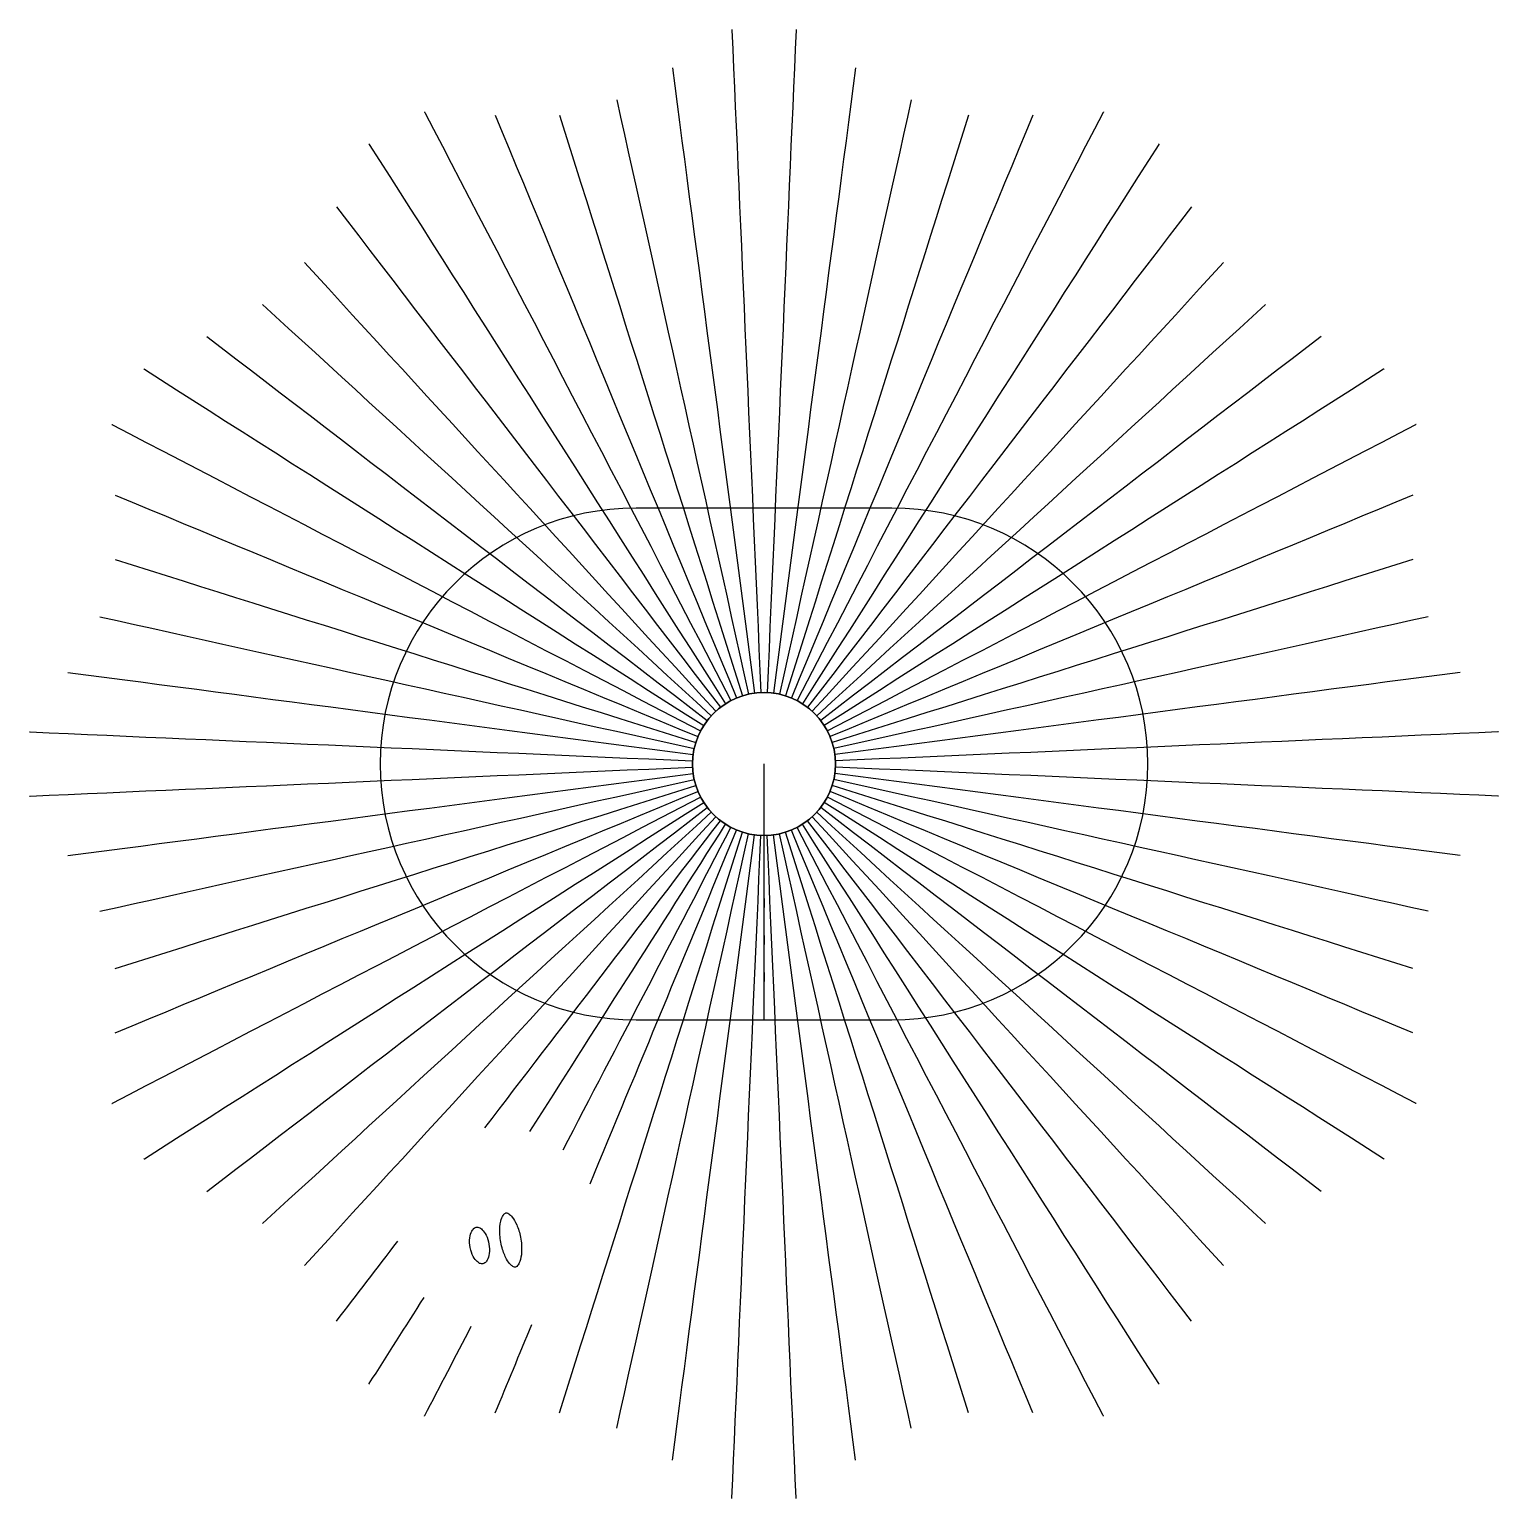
# Model space of a CAD drawing. Header units: metres. Extents: x -172 to 172, y -172 to 172.
import ezdxf

# ---------------------------------------------------------------- set-up
doc = ezdxf.new("R2010")
doc.units = ezdxf.units.M
for name, color, linetype in [('Arena', 3, 'Continuous'), ('Arena Roof', 190, 'Continuous'), ('Cables', 1, 'Continuous'), ('Dome Membrane', 5, 'Continuous'), ('Ventilation Towers', 150, 'Continuous')]:
    doc.layers.add(name, color=color, linetype=linetype)

msp = doc.modelspace()

# ---------------------------------------------------------------- linework, layer by layer
at = {"layer": 'Arena'}
msp.add_lwpolyline([(30, -60, 1), (30, 60), (-30, 60, 1), (-30, -60)], format="xyb", close=True, dxfattribs=at)
at = {"layer": 'Arena', "extrusion": (-1, 0, 0)}
msp.add_lwpolyline([(60, 0), (60, 26.56), (59.55, 26.56), (59.55, 19.89), (49.75, 17.64), (48.9, 17.64), (48.9, 18.28), (48.85, 18.28), (48.85, 17.64), (48.85, 17.22), (50.96, 17.22), (50.96, 14.45), (41.09, 12.18), (40.23, 12.18), (40.23, 12.81), (40.19, 12.81), (40.19, 12.18), (40.19, 11.76), (42.3, 11.76), (42.3, 8.98), (32.43, 6.72), (31.57, 6.72), (31.57, 7.35), (31.53, 7.35), (31.53, 6.72), (31.53, 6.3), (33.64, 6.3), (33.64, 3.52), (18.81, 0.12), (17.91, 0.12), (17.91, 0.76), (17.87, 0.76), (17.87, 0.12), (17.87, 0)], dxfattribs=at)
at = {"layer": 'Arena Roof', "elevation": 26.56}
msp.add_lwpolyline([(30, -60, 1), (30, 60), (-30, 60, 1), (-30, -60)], format="xyb", close=True, dxfattribs=at)
at = {"layer": 'Arena Roof', "extrusion": (-1, -2.22045e-16, 2.22045e-16)}
msp.add_arc((0, -168.94), 204.5, 72.9385, 90, dxfattribs=at)
at = {"layer": 'Cables', "extrusion": (2.32683e-16, 0, -1)}
msp.add_circle((0, 0, -52), 16.76, dxfattribs=at)
at = {"layer": 'Cables', "extrusion": (0.999048, 0.043619, 2.1309e-16)}
for start, end in [(59.3702, 59.4033), (59.4033, 87.8574)]:
    msp.add_arc((4.44, -277.4), 329.63, start, end, dxfattribs=at)
at = {"layer": 'Cables', "extrusion": (0.999048, -0.043619, 2.1309e-16)}
for start, end in [(59.4033, 87.8574), (59.3702, 59.4033)]:
    msp.add_arc((4.44, -277.4), 329.63, start, end, dxfattribs=at)
at = {"layer": 'Cables', "extrusion": (0.991445, 0.130526, 2.30693e-16)}
msp.add_arc((4.44, -277.4), 329.63, 60.9252, 87.8574, dxfattribs=at)
at = {"layer": 'Cables', "extrusion": (0.991445, -0.130526, 2.30693e-16)}
msp.add_arc((4.44, -277.4), 329.63, 60.9252, 87.8574, dxfattribs=at)
at = {"layer": 'Cables', "extrusion": (0.976296, 0.21644, 1.51445e-16)}
msp.add_arc((4.44, -277.4), 329.63, 61.9439, 87.8574, dxfattribs=at)
at = {"layer": 'Cables', "extrusion": (0.976296, -0.21644, 1.51445e-16)}
msp.add_arc((4.44, -277.4), 329.63, 61.9439, 87.8574, dxfattribs=at)
at = {"layer": 'Cables', "extrusion": (0.887011, 0.461749, 2.7519e-16)}
for start, end in [(59.3702, 59.4033), (59.4033, 87.8574)]:
    msp.add_arc((4.44, -277.4), 329.63, start, end, dxfattribs=at)
at = {"layer": 'Cables', "extrusion": (0.92388, 0.382683, 2.86629e-16)}
msp.add_arc((4.44, -277.4), 329.63, 60.9252, 87.8574, dxfattribs=at)
at = {"layer": 'Cables', "extrusion": (0.953717, 0.300706, 1.47943e-16)}
msp.add_arc((4.44, -277.4), 329.63, 61.9439, 87.8574, dxfattribs=at)
at = {"layer": 'Cables', "extrusion": (0.953717, -0.300706, 1.47943e-16)}
msp.add_arc((4.44, -277.4), 329.63, 61.9439, 87.8574, dxfattribs=at)
at = {"layer": 'Cables', "extrusion": (0.92388, -0.382683, 2.86629e-16)}
msp.add_arc((4.44, -277.4), 329.63, 60.9252, 87.8574, dxfattribs=at)
at = {"layer": 'Cables', "extrusion": (0.887011, -0.461749, 2.7519e-16)}
for start, end in [(59.4033, 87.8574), (59.3702, 59.4033)]:
    msp.add_arc((4.44, -277.4), 329.63, start, end, dxfattribs=at)
at = {"layer": 'Cables', "extrusion": (0.843391, 0.5373, 2.61658e-16)}
for start, end in [(59.3702, 59.4033), (59.4033, 87.8574)]:
    msp.add_arc((4.44, -277.4), 329.63, start, end, dxfattribs=at)
at = {"layer": 'Cables', "extrusion": (0.843391, -0.5373, 2.61658e-16)}
for start, end in [(59.4033, 87.8574), (59.3702, 59.4033)]:
    msp.add_arc((4.44, -277.4), 329.63, start, end, dxfattribs=at)
at = {"layer": 'Cables', "extrusion": (0.793353, 0.608761, 2.46134e-16)}
msp.add_arc((4.44, -277.4), 329.63, 60.9252, 87.8574, dxfattribs=at)
at = {"layer": 'Cables', "extrusion": (0.793353, -0.608761, 2.46134e-16)}
msp.add_arc((4.44, -277.4), 329.63, 60.9252, 87.8574, dxfattribs=at)
at = {"layer": 'Cables', "extrusion": (0.737277, 0.67559, 2.28736e-16)}
msp.add_arc((4.44, -277.4), 329.63, 61.9439, 87.8574, dxfattribs=at)
at = {"layer": 'Cables', "extrusion": (0.737277, -0.67559, 2.28736e-16)}
msp.add_arc((4.44, -277.4), 329.63, 61.9439, 87.8574, dxfattribs=at)
at = {"layer": 'Cables', "extrusion": (0.67559, 0.737277, 0)}
msp.add_arc((4.44, -277.4), 329.63, 61.9439, 87.8574, dxfattribs=at)
at = {"layer": 'Cables', "extrusion": (0.67559, -0.737277, 0)}
msp.add_arc((4.44, -277.4), 329.63, 61.9439, 87.8574, dxfattribs=at)
at = {"layer": 'Cables', "extrusion": (0.608761, 0.793353, 0)}
msp.add_arc((4.44, -277.4), 329.63, 60.9252, 87.8574, dxfattribs=at)
at = {"layer": 'Cables', "extrusion": (0.608761, -0.793353, 0)}
msp.add_arc((4.44, -277.4), 329.63, 60.9252, 87.8574, dxfattribs=at)
at = {"layer": 'Cables', "extrusion": (0.5373, 0.843391, 0)}
for start, end in [(59.3702, 59.4033), (59.4033, 87.8574)]:
    msp.add_arc((4.44, -277.4), 329.63, start, end, dxfattribs=at)
at = {"layer": 'Cables', "extrusion": (0.5373, -0.843391, 0)}
for start, end in [(59.4033, 87.8574), (59.3702, 59.4033)]:
    msp.add_arc((4.44, -277.4), 329.63, start, end, dxfattribs=at)
at = {"layer": 'Cables', "extrusion": (0.461749, 0.887011, 0)}
for start, end in [(59.3702, 59.4033), (59.4033, 87.8574)]:
    msp.add_arc((4.44, -277.4), 329.63, start, end, dxfattribs=at)
at = {"layer": 'Cables', "extrusion": (0.461749, -0.887011, 0)}
for start, end in [(59.4033, 87.8574), (59.3702, 59.4033)]:
    msp.add_arc((4.44, -277.4), 329.63, start, end, dxfattribs=at)
at = {"layer": 'Cables', "extrusion": (0.382683, 0.92388, 0)}
msp.add_arc((4.44, -277.4), 329.63, 60.9252, 87.8574, dxfattribs=at)
at = {"layer": 'Cables', "extrusion": (0.382683, -0.92388, 0)}
msp.add_arc((4.44, -277.4), 329.63, 60.9252, 87.8574, dxfattribs=at)
at = {"layer": 'Cables', "extrusion": (0.300706, 0.953717, 0)}
msp.add_arc((4.44, -277.4), 329.63, 61.9439, 87.8574, dxfattribs=at)
at = {"layer": 'Cables', "extrusion": (0.300706, -0.953717, 0)}
msp.add_arc((4.44, -277.4), 329.63, 61.9439, 87.8574, dxfattribs=at)
at = {"layer": 'Cables', "extrusion": (0.21644, 0.976296, 0)}
msp.add_arc((4.44, -277.4), 329.63, 61.9439, 87.8574, dxfattribs=at)
at = {"layer": 'Cables', "extrusion": (0.21644, -0.976296, 0)}
msp.add_arc((4.44, -277.4), 329.63, 61.9439, 87.8574, dxfattribs=at)
at = {"layer": 'Cables', "extrusion": (0.130526, 0.991445, 0)}
msp.add_arc((4.44, -277.4), 329.63, 60.9252, 87.8574, dxfattribs=at)
at = {"layer": 'Cables', "extrusion": (0.130526, -0.991445, 0)}
msp.add_arc((4.44, -277.4), 329.63, 60.9252, 87.8574, dxfattribs=at)
at = {"layer": 'Cables', "extrusion": (0.043619, 0.999048, 0)}
for start, end in [(59.3702, 59.4033), (59.4033, 87.8574)]:
    msp.add_arc((4.44, -277.4), 329.63, start, end, dxfattribs=at)
at = {"layer": 'Cables', "extrusion": (0.043619, -0.999048, 0)}
for start, end in [(59.4033, 87.8574), (59.3702, 59.4033)]:
    msp.add_arc((4.44, -277.4), 329.63, start, end, dxfattribs=at)
at = {"layer": 'Cables', "extrusion": (-0.043619, 0.999048, 0)}
for start, end in [(59.4033, 87.8574), (59.3702, 59.4033)]:
    msp.add_arc((4.44, -277.4), 329.63, start, end, dxfattribs=at)
at = {"layer": 'Cables', "extrusion": (-0.130526, 0.991445, 0)}
msp.add_arc((4.44, -277.4), 329.63, 60.9252, 87.8574, dxfattribs=at)
at = {"layer": 'Cables', "extrusion": (-0.130526, -0.991445, 0)}
msp.add_arc((4.44, -277.4), 329.63, 60.9252, 87.8574, dxfattribs=at)
at = {"layer": 'Cables', "extrusion": (-0.043619, -0.999048, 0)}
for start, end in [(59.4033, 87.8574), (59.3702, 59.4033)]:
    msp.add_arc((4.44, -277.4), 329.63, start, end, dxfattribs=at)
at = {"layer": 'Cables', "extrusion": (-0.21644, 0.976296, 0)}
msp.add_arc((4.44, -277.4), 329.63, 61.9439, 87.8574, dxfattribs=at)
at = {"layer": 'Cables', "extrusion": (-0.300706, 0.953717, 0)}
msp.add_arc((4.44, -277.4), 329.63, 61.9439, 87.8574, dxfattribs=at)
at = {"layer": 'Cables', "extrusion": (-0.382683, 0.92388, 0)}
msp.add_arc((4.44, -277.4), 329.63, 60.9252, 87.8574, dxfattribs=at)
at = {"layer": 'Cables', "extrusion": (-0.382683, -0.92388, 0)}
msp.add_arc((4.44, -277.4), 329.63, 60.9252, 87.8574, dxfattribs=at)
at = {"layer": 'Cables', "extrusion": (-0.300706, -0.953717, 0)}
msp.add_arc((4.44, -277.4), 329.63, 61.9439, 87.8574, dxfattribs=at)
at = {"layer": 'Cables', "extrusion": (-0.21644, -0.976296, 0)}
msp.add_arc((4.44, -277.4), 329.63, 61.9439, 87.8574, dxfattribs=at)
at = {"layer": 'Cables', "extrusion": (-0.461749, 0.887011, 0)}
for start, end in [(59.4033, 87.8574), (59.3702, 59.4033)]:
    msp.add_arc((4.44, -277.4), 329.63, start, end, dxfattribs=at)
at = {"layer": 'Cables', "extrusion": (-0.5373, 0.843391, 0)}
for start, end in [(59.4033, 87.8574), (59.3702, 59.4033)]:
    msp.add_arc((4.44, -277.4), 329.63, start, end, dxfattribs=at)
at = {"layer": 'Cables', "extrusion": (-0.608761, 0.793353, 0)}
msp.add_arc((4.44, -277.4), 329.63, 60.9252, 87.8574, dxfattribs=at)
at = {"layer": 'Cables', "extrusion": (-0.608761, -0.793353, 0)}
msp.add_arc((4.44, -277.4), 329.63, 60.9252, 87.8574, dxfattribs=at)
at = {"layer": 'Cables', "extrusion": (-0.5373, -0.843391, 0)}
for start, end in [(59.4033, 87.8574), (59.3702, 59.4033)]:
    msp.add_arc((4.44, -277.4), 329.63, start, end, dxfattribs=at)
at = {"layer": 'Cables', "extrusion": (-0.461749, -0.887011, 0)}
for start, end in [(59.4033, 87.8574), (59.3702, 59.4033)]:
    msp.add_arc((4.44, -277.4), 329.63, start, end, dxfattribs=at)
at = {"layer": 'Cables', "extrusion": (-0.67559, 0.737277, 0)}
msp.add_arc((4.44, -277.4), 329.63, 61.9439, 87.8574, dxfattribs=at)
at = {"layer": 'Cables', "extrusion": (-0.737277, 0.67559, -2.28736e-16)}
msp.add_arc((4.44, -277.4), 329.63, 61.9439, 87.8574, dxfattribs=at)
at = {"layer": 'Cables', "extrusion": (-0.793353, 0.608761, -2.46134e-16)}
for start, end in [(71.785, 87.8574), (60.9252, 65.5264)]:
    msp.add_arc((4.44, -277.4), 329.63, start, end, dxfattribs=at)
at = {"layer": 'Cables', "extrusion": (-0.793353, -0.608761, -2.46134e-16)}
msp.add_arc((4.44, -277.4), 329.63, 60.9252, 87.8574, dxfattribs=at)
at = {"layer": 'Cables', "extrusion": (-0.737277, -0.67559, -2.28736e-16)}
msp.add_arc((4.44, -277.4), 329.63, 61.9439, 87.8574, dxfattribs=at)
at = {"layer": 'Cables', "extrusion": (-0.67559, -0.737277, 0)}
msp.add_arc((4.44, -277.4), 329.63, 61.9439, 87.8574, dxfattribs=at)
at = {"layer": 'Cables', "extrusion": (-0.843391, 0.5373, -2.61658e-16)}
for start, end in [(72.749, 87.8574), (59.4033, 64.1266), (59.3702, 59.4033)]:
    msp.add_arc((4.44, -277.4), 329.63, start, end, dxfattribs=at)
at = {"layer": 'Cables', "extrusion": (-0.953717, 0.300706, -1.47943e-16)}
msp.add_arc((4.44, -277.4), 329.63, 61.9439, 87.8574, dxfattribs=at)
at = {"layer": 'Cables', "extrusion": (-0.887011, 0.461749, -2.7519e-16)}
for start, end in [(72.7889, 87.8574), (59.4033, 64.065), (59.3702, 59.4033)]:
    msp.add_arc((4.44, -277.4), 329.63, start, end, dxfattribs=at)
at = {"layer": 'Cables', "extrusion": (-0.92388, 0.382683, -2.86629e-16)}
for start, end in [(71.9534, 87.8574), (60.9252, 65.2935)]:
    msp.add_arc((4.44, -277.4), 329.63, start, end, dxfattribs=at)
at = {"layer": 'Cables', "extrusion": (-0.976296, 0.21644, -1.51445e-16)}
msp.add_arc((4.44, -277.4), 329.63, 61.9439, 87.8574, dxfattribs=at)
at = {"layer": 'Cables', "extrusion": (-0.991445, 0.130526, -2.30693e-16)}
msp.add_arc((4.44, -277.4), 329.63, 60.9252, 87.8574, dxfattribs=at)
at = {"layer": 'Cables', "extrusion": (-0.999048, 0.043619, -2.1309e-16)}
for start, end in [(59.4033, 87.8574), (59.3702, 59.4033)]:
    msp.add_arc((4.44, -277.4), 329.63, start, end, dxfattribs=at)
at = {"layer": 'Cables', "extrusion": (-0.999048, -0.043619, -2.1309e-16)}
for start, end in [(59.4033, 87.8574), (59.3702, 59.4033)]:
    msp.add_arc((4.44, -277.4), 329.63, start, end, dxfattribs=at)
at = {"layer": 'Cables', "extrusion": (-0.991445, -0.130526, -2.30693e-16)}
msp.add_arc((4.44, -277.4), 329.63, 60.9252, 87.8574, dxfattribs=at)
at = {"layer": 'Cables', "extrusion": (-0.976296, -0.21644, -1.51445e-16)}
msp.add_arc((4.44, -277.4), 329.63, 61.9439, 87.8574, dxfattribs=at)
at = {"layer": 'Cables', "extrusion": (-0.953717, -0.300706, -1.47943e-16)}
msp.add_arc((4.44, -277.4), 329.63, 61.9439, 87.8574, dxfattribs=at)
at = {"layer": 'Cables', "extrusion": (-0.92388, -0.382683, -2.86629e-16)}
msp.add_arc((4.44, -277.4), 329.63, 60.9252, 87.8574, dxfattribs=at)
at = {"layer": 'Cables', "extrusion": (-0.887011, -0.461749, -2.7519e-16)}
for start, end in [(59.4033, 87.8574), (59.3702, 59.4033)]:
    msp.add_arc((4.44, -277.4), 329.63, start, end, dxfattribs=at)
at = {"layer": 'Cables', "extrusion": (-0.843391, -0.5373, -2.61658e-16)}
for start, end in [(59.4033, 87.8574), (59.3702, 59.4033)]:
    msp.add_arc((4.44, -277.4), 329.63, start, end, dxfattribs=at)
at = {"layer": 'Dome Membrane'}
msp.add_circle((0, 0, 52), 16.76, dxfattribs=at)
at = {"layer": 'Ventilation Towers'}
for points, knots in [([(-60.5, -105.24, 15), (-60.58, -105.26, 15), (-60.66, -105.29, 15), (-60.89, -105.45, 15), (-61.04, -105.61, 15), (-61.38, -106.16, 15), (-61.57, -106.63, 15), (-61.89, -107.97, 15), (-61.98, -108.93, 15), (-61.9, -111.1, 15), (-61.71, -112.3, 15), (-61.13, -114.41, 15), (-60.76, -115.33, 15), (-60.04, -116.61, 15), (-59.7, -117.06, 15), (-59.16, -117.61, 15), (-58.93, -117.76, 15), (-58.58, -117.93, 15), (-58.46, -117.96, 15), (-58.27, -117.96, 15), (-58.2, -117.94, 15), (-58.01, -117.85, 15), (-57.89, -117.76, 15), (-57.58, -117.4, 15), (-57.4, -117.08, 15), (-57.03, -116.07, 15), (-56.88, -115.29, 15), (-56.77, -113.34, 15), (-56.85, -112.13, 15), (-57.28, -109.9, 15), (-57.6, -108.88, 15), (-58.29, -107.29, 15), (-58.65, -106.68, 15), (-59.3, -105.86, 15), (-59.59, -105.6, 15), (-60.01, -105.32, 15), (-60.17, -105.27, 15), (-60.37, -105.23, 15), (-60.44, -105.23, 15), (-60.5, -105.24, 15)], [0, 0, 0, 0, 0.215998, 0.215998, 0.470275, 0.470275, 0.810373, 0.810373, 1.272669, 1.272669, 1.778285, 1.778285, 2.228906, 2.228906, 2.566847, 2.566847, 2.824426, 2.824426, 3.056705, 3.056705, 3.271749, 3.271749, 3.503925, 3.503925, 3.809204, 3.809204, 4.232773, 4.232773, 4.745376, 4.745376, 5.205417, 5.205417, 5.58477, 5.58477, 5.886502, 5.886502, 6.118711, 6.118711, 6.283185, 6.283185, 6.283185, 6.283185]), ([(-67.45, -108.58, 10), (-67.61, -108.61, 10), (-67.77, -108.67, 10), (-68.12, -108.95, 10), (-68.32, -109.19, 10), (-68.71, -109.92, 10), (-68.88, -110.48, 10), (-69.05, -111.81, 10), (-69.02, -112.61, 10), (-68.73, -114.13, 10), (-68.48, -114.85, 10), (-67.88, -115.96, 10), (-67.56, -116.37, 10), (-66.98, -116.9, 10), (-66.72, -117.06, 10), (-66.29, -117.21, 10), (-66.11, -117.22, 10), (-65.78, -117.17, 10), (-65.63, -117.11, 10), (-65.27, -116.84, 10), (-65.07, -116.62, 10), (-64.68, -115.91, 10), (-64.51, -115.38, 10), (-64.32, -114.08, 10), (-64.34, -113.3, 10), (-64.6, -111.8, 10), (-64.83, -111.08, 10), (-65.4, -109.95, 10), (-65.72, -109.5, 10), (-66.32, -108.92, 10), (-66.59, -108.74, 10), (-67.04, -108.57, 10), (-67.22, -108.55, 10), (-67.4, -108.57, 10), (-67.42, -108.57, 10), (-67.45, -108.58, 10)], [0, 0, 0, 0, 0.310961, 0.310961, 0.657702, 0.657702, 1.099739, 1.099739, 1.593336, 1.593336, 2.072678, 2.072678, 2.478591, 2.478591, 2.814688, 2.814688, 3.12894, 3.12894, 3.43978, 3.43978, 3.783537, 3.783537, 4.216606, 4.216606, 4.704561, 4.704561, 5.172781, 5.172781, 5.583787, 5.583787, 5.933486, 5.933486, 6.241239, 6.241239, 6.283185, 6.283185, 6.283185, 6.283185])]:
    msp.add_open_spline(points, degree=3, knots=knots, dxfattribs=at)

doc.saveas('drawing.dxf')
